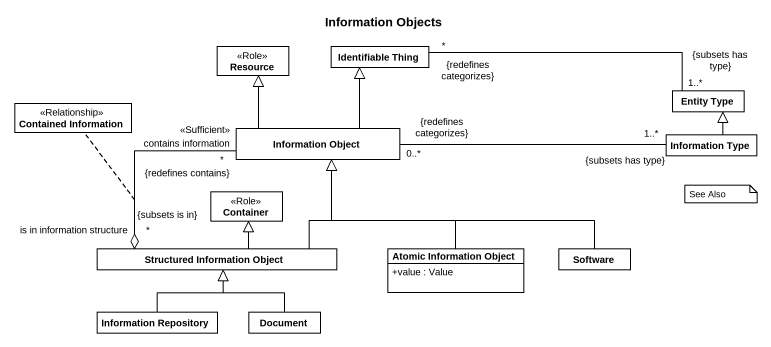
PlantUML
@startuml
title Information Objects
hide circle
hide empty members
skinparam classAttributeIconSize 0
class Resource <<Role>>
class "Identifiable Thing" as Identifiable_Thing
class "Contained Information" as Contained_Information <<Relationship>>
class "Entity Type" as Entity_Type
class "Information Object" as Information_Object
class "Information Type" as Information_Type
class Container <<Role>>
class "Structured Information Object" as Structured_Information
class "Atomic Information Object" as Atomic_Information_Object {
  +value : Value
}
class Software
class "Information Repository" as Information_Repository
class Document
Entity_Type "1..*\n{subsets has type}" -left- "*\n{redefines categorizes}" Identifiable_Thing
Information_Object -up-|> Resource
Information_Object -up-|> Identifiable_Thing
Information_Type -up-|> Entity_Type
Information_Type "1..*\n{subsets has type}" -left- "0..*\n{redefines categorizes}" Information_Object
Structured_Information -up-|> Information_Object
Structured_Information "is in information structure\n{subsets is in}\n*" o-up- "contains information\n{redefines contains}\n*\n<<Sufficient>>" Information_Object
(Structured_Information, Information_Object) .. Contained_Information
Structured_Information -up-|> Container
Atomic_Information_Object -up-|> Information_Object
Software -left-|> Information_Object
Information_Repository -up-|> Structured_Information
Document -up-|> Structured_Information
note as N1
  See Also
end note
@enduml
